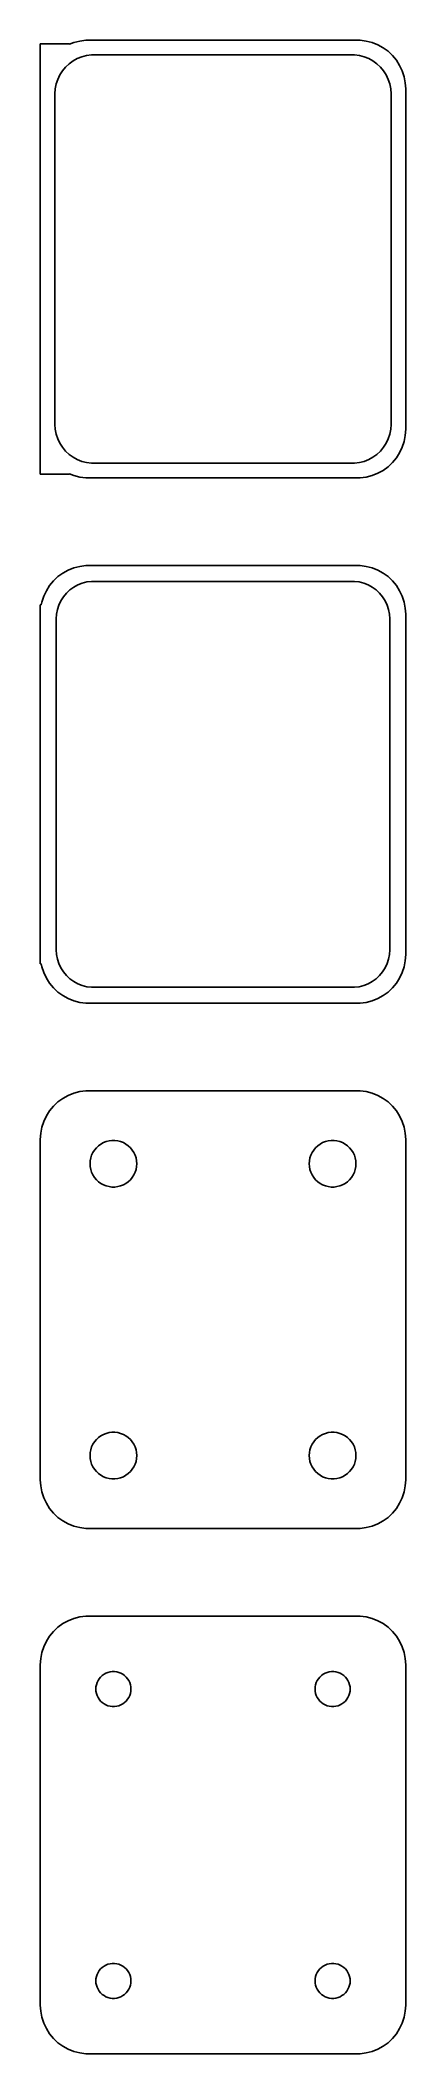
# Model space of a CAD drawing. Header units: metres. Extents: x -19 to 19, y 140 to 346.
import ezdxf

# ---------------------------------------------------------------- set-up
doc = ezdxf.new("R2010")
doc.units = ezdxf.units.M

msp = doc.modelspace()

# ---------------------------------------------------------------- linework, layer by layer
for p, q in [((-15.75, 346.115), (-18.75, 346.115)), ((-18.75, 346.115), (-18.75, 301.885)), ((-15.2951, 346.255), (-15.75, 346.075)), ((-15.75, 346.075), (-15.75, 346.115)), ((-14.6869, 346.411), (-15.2951, 346.255)), ((-14.0639, 346.49), (-14.6869, 346.411)), ((14.0639, 346.49), (-14.0639, 346.49)), ((14.6869, 346.411), (14.0639, 346.49)), ((15.2951, 346.255), (14.6869, 346.411)), ((15.8789, 346.024), (15.2951, 346.255)), ((16.4291, 345.722), (15.8789, 346.024)), ((16.9371, 345.353), (16.4291, 345.722)), ((-16.4861, 343.351), (-16.1659, 343.738)), ((-16.1659, 343.738), (-15.7997, 344.082)), ((-15.7997, 344.082), (-15.3933, 344.377)), ((-15.3933, 344.377), (-14.9531, 344.619)), ((-14.9531, 344.619), (-14.4861, 344.804)), ((-14.4861, 344.804), (-13.9995, 344.929)), ((-13.9995, 344.929), (-13.5012, 344.992)), ((-13.5012, 344.992), (13.5012, 344.992)), ((13.5012, 344.992), (13.9995, 344.929)), ((13.9995, 344.929), (14.4861, 344.804)), ((14.4861, 344.804), (14.9531, 344.619)), ((14.9531, 344.619), (15.3933, 344.377)), ((15.3933, 344.377), (15.7997, 344.082)), ((15.7997, 344.082), (16.1659, 343.738)), ((16.1659, 343.738), (16.4861, 343.351)), ((17.3948, 344.923), (16.9371, 345.353)), ((17.7951, 344.439), (17.3948, 344.923)), ((18.1315, 343.909), (17.7951, 344.439)), ((18.3989, 343.341), (18.1315, 343.909)), ((-17.2184, 341.501), (-17.1243, 341.995)), ((-17.1243, 341.995), (-16.9691, 342.472)), ((-16.9691, 342.472), (-16.7552, 342.927)), ((-16.7552, 342.927), (-16.4861, 343.351)), ((16.4861, 343.351), (16.7552, 342.927)), ((16.7552, 342.927), (16.9691, 342.472)), ((16.9691, 342.472), (17.1243, 341.995)), ((17.1243, 341.995), (17.2184, 341.501)), ((18.5929, 342.743), (18.3989, 343.341)), ((18.7106, 342.127), (18.5929, 342.743)), ((18.75, 341.5), (18.7106, 342.127)), ((-17.25, 341), (-17.2184, 341.501)), ((-17.25, 307), (-17.25, 341)), ((17.2184, 341.501), (17.25, 341)), ((17.25, 341), (17.25, 307)), ((18.75, 306.5), (18.75, 341.5)), ((-17.2184, 306.499), (-17.25, 307)), ((-17.1243, 306.005), (-17.2184, 306.499)), ((17.2184, 306.499), (17.1243, 306.005)), ((17.25, 307), (17.2184, 306.499)), ((18.7106, 305.873), (18.75, 306.5)), ((-16.9691, 305.528), (-17.1243, 306.005)), ((-16.7552, 305.073), (-16.9691, 305.528)), ((-16.4861, 304.649), (-16.7552, 305.073)), ((-16.1659, 304.262), (-16.4861, 304.649)), ((-15.7997, 303.918), (-16.1659, 304.262)), ((16.1659, 304.262), (15.7997, 303.918)), ((16.4861, 304.649), (16.1659, 304.262)), ((16.7552, 305.073), (16.4861, 304.649)), ((16.9691, 305.528), (16.7552, 305.073)), ((17.1243, 306.005), (16.9691, 305.528)), ((18.1315, 304.091), (18.3989, 304.659)), ((18.3989, 304.659), (18.5929, 305.257)), ((18.5929, 305.257), (18.7106, 305.873)), ((-15.3933, 303.623), (-15.7997, 303.918)), ((-14.9531, 303.381), (-15.3933, 303.623)), ((-14.4861, 303.196), (-14.9531, 303.381)), ((-13.9995, 303.071), (-14.4861, 303.196)), ((-13.5012, 303.008), (-13.9995, 303.071)), ((13.5012, 303.008), (-13.5012, 303.008)), ((13.9995, 303.071), (13.5012, 303.008)), ((14.4861, 303.196), (13.9995, 303.071)), ((14.9531, 303.381), (14.4861, 303.196)), ((15.3933, 303.623), (14.9531, 303.381)), ((15.7997, 303.918), (15.3933, 303.623)), ((15.8789, 301.976), (16.4291, 302.278)), ((16.4291, 302.278), (16.9371, 302.647)), ((16.9371, 302.647), (17.3948, 303.077)), ((17.3948, 303.077), (17.7951, 303.561)), ((17.7951, 303.561), (18.1315, 304.091)), ((-18.75, 301.885), (-15.75, 301.885)), ((-15.75, 301.885), (-15.75, 301.925)), ((-15.75, 301.925), (-15.2951, 301.745)), ((-15.2951, 301.745), (-14.6869, 301.589)), ((-14.6869, 301.589), (-14.0639, 301.51)), ((-14.0639, 301.51), (14.0639, 301.51)), ((14.0639, 301.51), (14.6869, 301.589)), ((14.6869, 301.589), (15.2951, 301.745)), ((15.2951, 301.745), (15.8789, 301.976)), ((-15.8789, 292.024), (-16.4291, 291.722)), ((-15.2951, 292.255), (-15.8789, 292.024)), ((-14.6869, 292.411), (-15.2951, 292.255)), ((-14.0639, 292.49), (-14.6869, 292.411)), ((14.0639, 292.49), (-14.0639, 292.49)), ((14.6869, 292.411), (14.0639, 292.49)), ((15.2951, 292.255), (14.6869, 292.411)), ((15.8789, 292.024), (15.2951, 292.255)), ((16.4291, 291.722), (15.8789, 292.024)), ((-18.1315, 289.909), (-18.3989, 289.341)), ((-17.7951, 290.439), (-18.1315, 289.909)), ((-17.3948, 290.923), (-17.7951, 290.439)), ((-16.9371, 291.353), (-17.3948, 290.923)), ((-16.4291, 291.722), (-16.9371, 291.353)), ((-16.073, 289.651), (-15.7185, 289.984)), ((-15.7185, 289.984), (-15.3251, 290.27)), ((-15.3251, 290.27), (-14.8989, 290.504)), ((-14.8989, 290.504), (-14.4467, 290.683)), ((-14.4467, 290.683), (-13.9756, 290.804)), ((-13.9756, 290.804), (-13.4932, 290.865)), ((-13.4932, 290.865), (13.4932, 290.865)), ((13.4932, 290.865), (13.9756, 290.804)), ((13.9756, 290.804), (14.4467, 290.683)), ((14.4467, 290.683), (14.8989, 290.504)), ((14.8989, 290.504), (15.3251, 290.27)), ((15.3251, 290.27), (15.7185, 289.984)), ((15.7185, 289.984), (16.073, 289.651)), ((16.9371, 291.353), (16.4291, 291.722)), ((17.3948, 290.923), (16.9371, 291.353)), ((17.7951, 290.439), (17.3948, 290.923)), ((18.1315, 289.909), (17.7951, 290.439)), ((18.3989, 289.341), (18.1315, 289.909)), ((-18.65, 288.444), (-18.75, 288.444)), ((-18.75, 288.444), (-18.75, 251.556)), ((-18.5929, 288.743), (-18.65, 288.444)), ((-18.3989, 289.341), (-18.5929, 288.743)), ((-17.0921, 287.485), (-17.001, 287.963)), ((-17.001, 287.963), (-16.8507, 288.426)), ((-16.8507, 288.426), (-16.6436, 288.866)), ((-16.6436, 288.866), (-16.383, 289.276)), ((-16.383, 289.276), (-16.073, 289.651)), ((16.073, 289.651), (16.383, 289.276)), ((16.383, 289.276), (16.6436, 288.866)), ((16.6436, 288.866), (16.8507, 288.426)), ((16.8507, 288.426), (17.001, 287.963)), ((17.001, 287.963), (17.0921, 287.485)), ((18.5929, 288.743), (18.3989, 289.341)), ((18.7106, 288.127), (18.5929, 288.743)), ((18.75, 287.5), (18.7106, 288.127)), ((-17.1226, 287), (-17.0921, 287.485)), ((-17.1226, 253), (-17.1226, 287)), ((17.0921, 287.485), (17.1226, 287)), ((17.1226, 287), (17.1226, 253)), ((18.75, 252.5), (18.75, 287.5)), ((-17.0921, 252.515), (-17.1226, 253)), ((17.1226, 253), (17.0921, 252.515)), ((-18.75, 251.556), (-18.65, 251.556)), ((-18.65, 251.556), (-18.5929, 251.257)), ((-18.5929, 251.257), (-18.3989, 250.659)), ((-18.3989, 250.659), (-18.1315, 250.091)), ((-17.001, 252.037), (-17.0921, 252.515)), ((-16.8507, 251.574), (-17.001, 252.037)), ((-16.6436, 251.134), (-16.8507, 251.574)), ((-16.383, 250.724), (-16.6436, 251.134)), ((-16.073, 250.349), (-16.383, 250.724)), ((16.383, 250.724), (16.073, 250.349)), ((16.6436, 251.134), (16.383, 250.724)), ((16.8507, 251.574), (16.6436, 251.134)), ((17.001, 252.037), (16.8507, 251.574)), ((17.0921, 252.515), (17.001, 252.037)), ((18.1315, 250.091), (18.3989, 250.659)), ((18.3989, 250.659), (18.5929, 251.257)), ((18.5929, 251.257), (18.7106, 251.873)), ((18.7106, 251.873), (18.75, 252.5)), ((-18.1315, 250.091), (-17.7951, 249.561)), ((-17.7951, 249.561), (-17.3948, 249.077)), ((-17.3948, 249.077), (-16.9371, 248.647)), ((-16.9371, 248.647), (-16.4291, 248.278)), ((-15.7185, 250.016), (-16.073, 250.349)), ((-15.3251, 249.73), (-15.7185, 250.016)), ((-14.8989, 249.496), (-15.3251, 249.73)), ((-14.4467, 249.317), (-14.8989, 249.496)), ((-13.9756, 249.196), (-14.4467, 249.317)), ((-13.4932, 249.135), (-13.9756, 249.196)), ((13.4932, 249.135), (-13.4932, 249.135)), ((13.9756, 249.196), (13.4932, 249.135)), ((14.4467, 249.317), (13.9756, 249.196)), ((14.8989, 249.496), (14.4467, 249.317)), ((15.3251, 249.73), (14.8989, 249.496)), ((15.7185, 250.016), (15.3251, 249.73)), ((16.073, 250.349), (15.7185, 250.016)), ((16.4291, 248.278), (16.9371, 248.647)), ((16.9371, 248.647), (17.3948, 249.077)), ((17.3948, 249.077), (17.7951, 249.561)), ((17.7951, 249.561), (18.1315, 250.091)), ((-16.4291, 248.278), (-15.8789, 247.976)), ((-15.8789, 247.976), (-15.2951, 247.745)), ((-15.2951, 247.745), (-14.6869, 247.589)), ((-14.6869, 247.589), (-14.0639, 247.51)), ((-14.0639, 247.51), (14.0639, 247.51)), ((14.0639, 247.51), (14.6869, 247.589)), ((14.6869, 247.589), (15.2951, 247.745)), ((15.2951, 247.745), (15.8789, 247.976)), ((15.8789, 247.976), (16.4291, 248.278)), ((-15.2951, 238.255), (-15.8789, 238.024)), ((-14.6869, 238.411), (-15.2951, 238.255)), ((-14.0639, 238.49), (-14.6869, 238.411)), ((14.0639, 238.49), (-14.0639, 238.49)), ((14.6869, 238.411), (14.0639, 238.49)), ((15.2951, 238.255), (14.6869, 238.411)), ((15.8789, 238.024), (15.2951, 238.255)), ((-17.7951, 236.439), (-18.1315, 235.909)), ((-17.3948, 236.923), (-17.7951, 236.439)), ((-16.9371, 237.353), (-17.3948, 236.923)), ((-16.4291, 237.722), (-16.9371, 237.353)), ((-15.8789, 238.024), (-16.4291, 237.722)), ((16.4291, 237.722), (15.8789, 238.024)), ((16.9371, 237.353), (16.4291, 237.722)), ((17.3948, 236.923), (16.9371, 237.353)), ((17.7951, 236.439), (17.3948, 236.923)), ((18.1315, 235.909), (17.7951, 236.439)), ((-18.7106, 234.127), (-18.75, 233.5)), ((-18.5929, 234.743), (-18.7106, 234.127)), ((-18.3989, 235.341), (-18.5929, 234.743)), ((-18.1315, 235.909), (-18.3989, 235.341)), ((18.3989, 235.341), (18.1315, 235.909)), ((18.5929, 234.743), (18.3989, 235.341)), ((18.7106, 234.127), (18.5929, 234.743)), ((18.75, 233.5), (18.7106, 234.127)), ((-18.75, 233.5), (-18.75, 198.5)), ((-13.5746, 231.597), (-13.4815, 231.883)), ((-13.4815, 231.883), (-13.3531, 232.156)), ((-13.3531, 232.156), (-13.1916, 232.411)), ((-13.1916, 232.411), (-12.9995, 232.643)), ((-12.9995, 232.643), (-12.7798, 232.849)), ((-12.7798, 232.849), (-12.536, 233.026)), ((-12.536, 233.026), (-12.2719, 233.172)), ((-12.2719, 233.172), (-11.9916, 233.283)), ((-11.9916, 233.283), (-11.6997, 233.357)), ((-11.6997, 233.357), (-11.4007, 233.395)), ((-11.4007, 233.395), (-11.0993, 233.395)), ((-11.0993, 233.395), (-10.8003, 233.357)), ((-10.8003, 233.357), (-10.5083, 233.283)), ((-10.5083, 233.283), (-10.2281, 233.172)), ((-10.2281, 233.172), (-9.964, 233.026)), ((-9.964, 233.026), (-9.72017, 232.849)), ((-9.72017, 232.849), (-9.50047, 232.643)), ((-9.50047, 232.643), (-9.30835, 232.411)), ((-9.30835, 232.411), (-9.14685, 232.156)), ((-9.14685, 232.156), (-9.01852, 231.883)), ((-9.01852, 231.883), (-8.9254, 231.597)), ((8.9254, 231.597), (9.01852, 231.883)), ((9.01852, 231.883), (9.14685, 232.156)), ((9.14685, 232.156), (9.30835, 232.411)), ((9.30835, 232.411), (9.50047, 232.643)), ((9.50047, 232.643), (9.72017, 232.849)), ((9.72017, 232.849), (9.964, 233.026)), ((9.964, 233.026), (10.2281, 233.172)), ((10.2281, 233.172), (10.5083, 233.283)), ((10.5083, 233.283), (10.8003, 233.357)), ((10.8003, 233.357), (11.0993, 233.395)), ((11.0993, 233.395), (11.4007, 233.395)), ((11.4007, 233.395), (11.6997, 233.357)), ((11.6997, 233.357), (11.9916, 233.283)), ((11.9916, 233.283), (12.2719, 233.172)), ((12.2719, 233.172), (12.536, 233.026)), ((12.536, 233.026), (12.7798, 232.849)), ((12.7798, 232.849), (12.9995, 232.643)), ((12.9995, 232.643), (13.1916, 232.411)), ((13.1916, 232.411), (13.3531, 232.156)), ((13.3531, 232.156), (13.4815, 231.883)), ((13.4815, 231.883), (13.5746, 231.597)), ((18.75, 198.5), (18.75, 233.5)), ((-13.65, 231), (-13.6311, 231.301)), ((-13.6311, 230.699), (-13.65, 231)), ((-13.6311, 231.301), (-13.5746, 231.597)), ((-13.5746, 230.403), (-13.6311, 230.699)), ((-13.4815, 230.117), (-13.5746, 230.403)), ((-13.3531, 229.844), (-13.4815, 230.117)), ((-13.1916, 229.589), (-13.3531, 229.844)), ((-9.14685, 229.844), (-9.30835, 229.589)), ((-9.01852, 230.117), (-9.14685, 229.844)), ((-8.9254, 230.403), (-9.01852, 230.117)), ((-8.9254, 231.597), (-8.86891, 231.301)), ((-8.86891, 230.699), (-8.9254, 230.403)), ((-8.86891, 231.301), (-8.84999, 231)), ((-8.84999, 231), (-8.86891, 230.699)), ((8.84999, 231), (8.86891, 231.301)), ((8.86891, 230.699), (8.84999, 231)), ((8.86891, 231.301), (8.9254, 231.597)), ((8.9254, 230.403), (8.86891, 230.699)), ((9.01852, 230.117), (8.9254, 230.403)), ((9.14685, 229.844), (9.01852, 230.117)), ((9.30835, 229.589), (9.14685, 229.844)), ((13.3531, 229.844), (13.1916, 229.589)), ((13.4815, 230.117), (13.3531, 229.844)), ((13.5746, 230.403), (13.4815, 230.117)), ((13.5746, 231.597), (13.6311, 231.301)), ((13.6311, 230.699), (13.5746, 230.403)), ((13.6311, 231.301), (13.65, 231)), ((13.65, 231), (13.6311, 230.699)), ((-12.9995, 229.357), (-13.1916, 229.589)), ((-12.7798, 229.151), (-12.9995, 229.357)), ((-12.536, 228.974), (-12.7798, 229.151)), ((-12.2719, 228.828), (-12.536, 228.974)), ((-11.9916, 228.717), (-12.2719, 228.828)), ((-11.6997, 228.643), (-11.9916, 228.717)), ((-11.4007, 228.605), (-11.6997, 228.643)), ((-11.0993, 228.605), (-11.4007, 228.605)), ((-10.8003, 228.643), (-11.0993, 228.605)), ((-10.5083, 228.717), (-10.8003, 228.643)), ((-10.2281, 228.828), (-10.5083, 228.717)), ((-9.964, 228.974), (-10.2281, 228.828)), ((-9.72017, 229.151), (-9.964, 228.974)), ((-9.50047, 229.357), (-9.72017, 229.151)), ((-9.30835, 229.589), (-9.50047, 229.357)), ((9.50047, 229.357), (9.30835, 229.589)), ((9.72017, 229.151), (9.50047, 229.357)), ((9.964, 228.974), (9.72017, 229.151)), ((10.2281, 228.828), (9.964, 228.974)), ((10.5083, 228.717), (10.2281, 228.828)), ((10.8003, 228.643), (10.5083, 228.717)), ((11.0993, 228.605), (10.8003, 228.643)), ((11.4007, 228.605), (11.0993, 228.605)), ((11.6997, 228.643), (11.4007, 228.605)), ((11.9916, 228.717), (11.6997, 228.643)), ((12.2719, 228.828), (11.9916, 228.717)), ((12.536, 228.974), (12.2719, 228.828)), ((12.7798, 229.151), (12.536, 228.974)), ((12.9995, 229.357), (12.7798, 229.151)), ((13.1916, 229.589), (12.9995, 229.357)), ((-12.9995, 202.643), (-12.7798, 202.849)), ((-12.7798, 202.849), (-12.536, 203.026)), ((-12.536, 203.026), (-12.2719, 203.172)), ((-12.2719, 203.172), (-11.9916, 203.283)), ((-11.9916, 203.283), (-11.6997, 203.357)), ((-11.6997, 203.357), (-11.4007, 203.395)), ((-11.4007, 203.395), (-11.0993, 203.395)), ((-11.0993, 203.395), (-10.8003, 203.357)), ((-10.8003, 203.357), (-10.5083, 203.283)), ((-10.5083, 203.283), (-10.2281, 203.172)), ((-10.2281, 203.172), (-9.964, 203.026)), ((-9.964, 203.026), (-9.72017, 202.849)), ((-9.72017, 202.849), (-9.50047, 202.643)), ((9.50047, 202.643), (9.72017, 202.849)), ((9.72017, 202.849), (9.964, 203.026)), ((9.964, 203.026), (10.2281, 203.172)), ((10.2281, 203.172), (10.5083, 203.283)), ((10.5083, 203.283), (10.8003, 203.357)), ((10.8003, 203.357), (11.0993, 203.395)), ((11.0993, 203.395), (11.4007, 203.395)), ((11.4007, 203.395), (11.6997, 203.357)), ((11.6997, 203.357), (11.9916, 203.283)), ((11.9916, 203.283), (12.2719, 203.172)), ((12.2719, 203.172), (12.536, 203.026)), ((12.536, 203.026), (12.7798, 202.849)), ((12.7798, 202.849), (12.9995, 202.643)), ((-13.65, 201), (-13.6311, 201.301)), ((-13.6311, 200.699), (-13.65, 201)), ((-13.6311, 201.301), (-13.5746, 201.597)), ((-13.5746, 201.597), (-13.4815, 201.883)), ((-13.4815, 201.883), (-13.3531, 202.156)), ((-13.3531, 202.156), (-13.1916, 202.411)), ((-13.1916, 202.411), (-12.9995, 202.643)), ((-9.50047, 202.643), (-9.30835, 202.411)), ((-9.30835, 202.411), (-9.14685, 202.156)), ((-9.14685, 202.156), (-9.01852, 201.883)), ((-9.01852, 201.883), (-8.9254, 201.597)), ((-8.9254, 201.597), (-8.86891, 201.301)), ((-8.86891, 201.301), (-8.84999, 201)), ((-8.84999, 201), (-8.86891, 200.699)), ((8.84999, 201), (8.86891, 201.301)), ((8.86891, 200.699), (8.84999, 201)), ((8.86891, 201.301), (8.9254, 201.597)), ((8.9254, 201.597), (9.01852, 201.883)), ((9.01852, 201.883), (9.14685, 202.156)), ((9.14685, 202.156), (9.30835, 202.411)), ((9.30835, 202.411), (9.50047, 202.643)), ((12.9995, 202.643), (13.1916, 202.411)), ((13.1916, 202.411), (13.3531, 202.156)), ((13.3531, 202.156), (13.4815, 201.883)), ((13.4815, 201.883), (13.5746, 201.597)), ((13.5746, 201.597), (13.6311, 201.301)), ((13.6311, 201.301), (13.65, 201)), ((13.65, 201), (13.6311, 200.699)), ((-13.5746, 200.403), (-13.6311, 200.699)), ((-13.4815, 200.117), (-13.5746, 200.403)), ((-13.3531, 199.844), (-13.4815, 200.117)), ((-13.1916, 199.589), (-13.3531, 199.844)), ((-12.9995, 199.357), (-13.1916, 199.589)), ((-12.7798, 199.151), (-12.9995, 199.357)), ((-12.536, 198.974), (-12.7798, 199.151)), ((-12.2719, 198.828), (-12.536, 198.974)), ((-11.9916, 198.717), (-12.2719, 198.828)), ((-11.6997, 198.643), (-11.9916, 198.717)), ((-10.5083, 198.717), (-10.8003, 198.643)), ((-10.2281, 198.828), (-10.5083, 198.717)), ((-9.964, 198.974), (-10.2281, 198.828)), ((-9.72017, 199.151), (-9.964, 198.974)), ((-9.50047, 199.357), (-9.72017, 199.151)), ((-9.30835, 199.589), (-9.50047, 199.357)), ((-9.14685, 199.844), (-9.30835, 199.589)), ((-9.01852, 200.117), (-9.14685, 199.844)), ((-8.9254, 200.403), (-9.01852, 200.117)), ((-8.86891, 200.699), (-8.9254, 200.403)), ((8.9254, 200.403), (8.86891, 200.699)), ((9.01852, 200.117), (8.9254, 200.403)), ((9.14685, 199.844), (9.01852, 200.117)), ((9.30835, 199.589), (9.14685, 199.844)), ((9.50047, 199.357), (9.30835, 199.589)), ((9.72017, 199.151), (9.50047, 199.357)), ((9.964, 198.974), (9.72017, 199.151)), ((10.2281, 198.828), (9.964, 198.974)), ((10.5083, 198.717), (10.2281, 198.828)), ((10.8003, 198.643), (10.5083, 198.717)), ((11.9916, 198.717), (11.6997, 198.643)), ((12.2719, 198.828), (11.9916, 198.717)), ((12.536, 198.974), (12.2719, 198.828)), ((12.7798, 199.151), (12.536, 198.974)), ((12.9995, 199.357), (12.7798, 199.151)), ((13.1916, 199.589), (12.9995, 199.357)), ((13.3531, 199.844), (13.1916, 199.589)), ((13.4815, 200.117), (13.3531, 199.844)), ((13.5746, 200.403), (13.4815, 200.117)), ((13.6311, 200.699), (13.5746, 200.403)), ((-18.75, 198.5), (-18.7106, 197.873)), ((-18.7106, 197.873), (-18.5929, 197.257)), ((-18.5929, 197.257), (-18.3989, 196.659)), ((-18.3989, 196.659), (-18.1315, 196.091)), ((-11.4007, 198.605), (-11.6997, 198.643)), ((-11.0993, 198.605), (-11.4007, 198.605)), ((-10.8003, 198.643), (-11.0993, 198.605)), ((11.0993, 198.605), (10.8003, 198.643)), ((11.4007, 198.605), (11.0993, 198.605)), ((11.6997, 198.643), (11.4007, 198.605)), ((18.1315, 196.091), (18.3989, 196.659)), ((18.3989, 196.659), (18.5929, 197.257)), ((18.5929, 197.257), (18.7106, 197.873)), ((18.7106, 197.873), (18.75, 198.5)), ((-18.1315, 196.091), (-17.7951, 195.561)), ((-17.7951, 195.561), (-17.3948, 195.077)), ((-17.3948, 195.077), (-16.9371, 194.647)), ((-16.9371, 194.647), (-16.4291, 194.278)), ((16.4291, 194.278), (16.9371, 194.647)), ((16.9371, 194.647), (17.3948, 195.077)), ((17.3948, 195.077), (17.7951, 195.561)), ((17.7951, 195.561), (18.1315, 196.091)), ((-16.4291, 194.278), (-15.8789, 193.976)), ((-15.8789, 193.976), (-15.2951, 193.745)), ((-15.2951, 193.745), (-14.6869, 193.589)), ((-14.6869, 193.589), (-14.0639, 193.51)), ((-14.0639, 193.51), (14.0639, 193.51)), ((14.0639, 193.51), (14.6869, 193.589)), ((14.6869, 193.589), (15.2951, 193.745)), ((15.2951, 193.745), (15.8789, 193.976)), ((15.8789, 193.976), (16.4291, 194.278)), ((-15.2951, 184.255), (-15.8789, 184.024)), ((-14.6869, 184.411), (-15.2951, 184.255)), ((-14.0639, 184.49), (-14.6869, 184.411)), ((14.0639, 184.49), (-14.0639, 184.49)), ((14.6869, 184.411), (14.0639, 184.49)), ((15.2951, 184.255), (14.6869, 184.411)), ((15.8789, 184.024), (15.2951, 184.255)), ((-17.7951, 182.439), (-18.1315, 181.909)), ((-17.3948, 182.923), (-17.7951, 182.439)), ((-16.9371, 183.353), (-17.3948, 182.923)), ((-16.4291, 183.722), (-16.9371, 183.353)), ((-15.8789, 184.024), (-16.4291, 183.722)), ((16.4291, 183.722), (15.8789, 184.024)), ((16.9371, 183.353), (16.4291, 183.722)), ((17.3948, 182.923), (16.9371, 183.353)), ((17.7951, 182.439), (17.3948, 182.923)), ((18.1315, 181.909), (17.7951, 182.439)), ((-18.7106, 180.127), (-18.75, 179.5)), ((-18.5929, 180.743), (-18.7106, 180.127)), ((-18.3989, 181.341), (-18.5929, 180.743)), ((-18.1315, 181.909), (-18.3989, 181.341)), ((18.3989, 181.341), (18.1315, 181.909)), ((18.5929, 180.743), (18.3989, 181.341)), ((18.7106, 180.127), (18.5929, 180.743)), ((18.75, 179.5), (18.7106, 180.127)), ((-18.75, 179.5), (-18.75, 144.5)), ((-12.8273, 177.867), (-12.7062, 178.058)), ((-12.7062, 178.058), (-12.5621, 178.232)), ((-12.5621, 178.232), (-12.3974, 178.387)), ((-12.3974, 178.387), (-12.2145, 178.52)), ((-12.2145, 178.52), (-12.0164, 178.629)), ((-12.0164, 178.629), (-11.8062, 178.712)), ((-11.8062, 178.712), (-11.5873, 178.768)), ((-11.5873, 178.768), (-11.363, 178.796)), ((-11.363, 178.796), (-11.137, 178.796)), ((-11.137, 178.796), (-10.9127, 178.768)), ((-10.9127, 178.768), (-10.6938, 178.712)), ((-10.6938, 178.712), (-10.4836, 178.629)), ((-10.4836, 178.629), (-10.2855, 178.52)), ((-10.2855, 178.52), (-10.1026, 178.387)), ((-10.1026, 178.387), (-9.93785, 178.232)), ((-9.93785, 178.232), (-9.79376, 178.058)), ((-9.79376, 178.058), (-9.67264, 177.867)), ((9.67264, 177.867), (9.79376, 178.058)), ((9.79376, 178.058), (9.93785, 178.232)), ((9.93785, 178.232), (10.1026, 178.387)), ((10.1026, 178.387), (10.2855, 178.52)), ((10.2855, 178.52), (10.4836, 178.629)), ((10.4836, 178.629), (10.6938, 178.712)), ((10.6938, 178.712), (10.9127, 178.768)), ((10.9127, 178.768), (11.137, 178.796)), ((11.137, 178.796), (11.363, 178.796)), ((11.363, 178.796), (11.5873, 178.768)), ((11.5873, 178.768), (11.8062, 178.712)), ((11.8062, 178.712), (12.0164, 178.629)), ((12.0164, 178.629), (12.2145, 178.52)), ((12.2145, 178.52), (12.3974, 178.387)), ((12.3974, 178.387), (12.5621, 178.232)), ((12.5621, 178.232), (12.7062, 178.058)), ((12.7062, 178.058), (12.8273, 177.867)), ((18.75, 144.5), (18.75, 179.5)), ((-13.05, 177), (-13.0358, 177.226)), ((-13.0358, 176.774), (-13.05, 177)), ((-13.0358, 177.226), (-12.9934, 177.448)), ((-12.9934, 176.552), (-13.0358, 176.774)), ((-12.9934, 177.448), (-12.9236, 177.663)), ((-12.9236, 176.337), (-12.9934, 176.552)), ((-12.9236, 177.663), (-12.8273, 177.867)), ((-12.8273, 176.133), (-12.9236, 176.337)), ((-12.7062, 175.942), (-12.8273, 176.133)), ((-12.5621, 175.768), (-12.7062, 175.942)), ((-9.79376, 175.942), (-9.93785, 175.768)), ((-9.67264, 176.133), (-9.79376, 175.942)), ((-9.67264, 177.867), (-9.5764, 177.663)), ((-9.5764, 176.337), (-9.67264, 176.133)), ((-9.5764, 177.663), (-9.50655, 177.448)), ((-9.50655, 176.552), (-9.5764, 176.337)), ((-9.50655, 177.448), (-9.46419, 177.226)), ((-9.46419, 176.774), (-9.50655, 176.552)), ((-9.46419, 177.226), (-9.45, 177)), ((-9.45, 177), (-9.46419, 176.774)), ((9.45, 177), (9.46419, 177.226)), ((9.46419, 176.774), (9.45, 177)), ((9.46419, 177.226), (9.50655, 177.448)), ((9.50655, 176.552), (9.46419, 176.774)), ((9.50655, 177.448), (9.5764, 177.663)), ((9.5764, 176.337), (9.50655, 176.552)), ((9.5764, 177.663), (9.67264, 177.867)), ((9.67264, 176.133), (9.5764, 176.337)), ((9.79376, 175.942), (9.67264, 176.133)), ((9.93785, 175.768), (9.79376, 175.942)), ((12.7062, 175.942), (12.5621, 175.768)), ((12.8273, 176.133), (12.7062, 175.942)), ((12.8273, 177.867), (12.9236, 177.663)), ((12.9236, 176.337), (12.8273, 176.133)), ((12.9236, 177.663), (12.9934, 177.448)), ((12.9934, 176.552), (12.9236, 176.337)), ((12.9934, 177.448), (13.0358, 177.226)), ((13.0358, 176.774), (12.9934, 176.552)), ((13.0358, 177.226), (13.05, 177)), ((13.05, 177), (13.0358, 176.774)), ((-12.3974, 175.613), (-12.5621, 175.768)), ((-12.2145, 175.48), (-12.3974, 175.613)), ((-12.0164, 175.371), (-12.2145, 175.48)), ((-11.8062, 175.288), (-12.0164, 175.371)), ((-11.5873, 175.232), (-11.8062, 175.288)), ((-11.363, 175.204), (-11.5873, 175.232)), ((-11.137, 175.204), (-11.363, 175.204)), ((-10.9127, 175.232), (-11.137, 175.204)), ((-10.6938, 175.288), (-10.9127, 175.232)), ((-10.4836, 175.371), (-10.6938, 175.288)), ((-10.2855, 175.48), (-10.4836, 175.371)), ((-10.1026, 175.613), (-10.2855, 175.48)), ((-9.93785, 175.768), (-10.1026, 175.613)), ((10.1026, 175.613), (9.93785, 175.768)), ((10.2855, 175.48), (10.1026, 175.613)), ((10.4836, 175.371), (10.2855, 175.48)), ((10.6938, 175.288), (10.4836, 175.371)), ((10.9127, 175.232), (10.6938, 175.288)), ((11.137, 175.204), (10.9127, 175.232)), ((11.363, 175.204), (11.137, 175.204)), ((11.5873, 175.232), (11.363, 175.204)), ((11.8062, 175.288), (11.5873, 175.232)), ((12.0164, 175.371), (11.8062, 175.288)), ((12.2145, 175.48), (12.0164, 175.371)), ((12.3974, 175.613), (12.2145, 175.48)), ((12.5621, 175.768), (12.3974, 175.613)), ((-13.05, 147), (-13.0358, 147.226)), ((-13.0358, 146.774), (-13.05, 147)), ((-13.0358, 147.226), (-12.9934, 147.448)), ((-12.9934, 147.448), (-12.9236, 147.663)), ((-12.9236, 147.663), (-12.8273, 147.867)), ((-12.8273, 147.867), (-12.7062, 148.058)), ((-12.7062, 148.058), (-12.5621, 148.232)), ((-12.5621, 148.232), (-12.3974, 148.387)), ((-12.3974, 148.387), (-12.2145, 148.52)), ((-12.2145, 148.52), (-12.0164, 148.629)), ((-12.0164, 148.629), (-11.8062, 148.712)), ((-11.8062, 148.712), (-11.5873, 148.768)), ((-11.5873, 148.768), (-11.363, 148.796)), ((-11.363, 148.796), (-11.137, 148.796)), ((-11.137, 148.796), (-10.9127, 148.768)), ((-10.9127, 148.768), (-10.6938, 148.712)), ((-10.6938, 148.712), (-10.4836, 148.629)), ((-10.4836, 148.629), (-10.2855, 148.52)), ((-10.2855, 148.52), (-10.1026, 148.387)), ((-10.1026, 148.387), (-9.93785, 148.232)), ((-9.93785, 148.232), (-9.79376, 148.058)), ((-9.79376, 148.058), (-9.67264, 147.867)), ((-9.67264, 147.867), (-9.5764, 147.663)), ((-9.5764, 147.663), (-9.50655, 147.448)), ((-9.50655, 147.448), (-9.46419, 147.226)), ((-9.46419, 147.226), (-9.45, 147)), ((-9.45, 147), (-9.46419, 146.774)), ((9.45, 147), (9.46419, 147.226)), ((9.46419, 146.774), (9.45, 147)), ((9.46419, 147.226), (9.50655, 147.448)), ((9.50655, 147.448), (9.5764, 147.663)), ((9.5764, 147.663), (9.67264, 147.867)), ((9.67264, 147.867), (9.79376, 148.058)), ((9.79376, 148.058), (9.93785, 148.232)), ((9.93785, 148.232), (10.1026, 148.387)), ((10.1026, 148.387), (10.2855, 148.52)), ((10.2855, 148.52), (10.4836, 148.629)), ((10.4836, 148.629), (10.6938, 148.712)), ((10.6938, 148.712), (10.9127, 148.768)), ((10.9127, 148.768), (11.137, 148.796)), ((11.137, 148.796), (11.363, 148.796)), ((11.363, 148.796), (11.5873, 148.768)), ((11.5873, 148.768), (11.8062, 148.712)), ((11.8062, 148.712), (12.0164, 148.629)), ((12.0164, 148.629), (12.2145, 148.52)), ((12.2145, 148.52), (12.3974, 148.387)), ((12.3974, 148.387), (12.5621, 148.232)), ((12.5621, 148.232), (12.7062, 148.058)), ((12.7062, 148.058), (12.8273, 147.867)), ((12.8273, 147.867), (12.9236, 147.663)), ((12.9236, 147.663), (12.9934, 147.448)), ((12.9934, 147.448), (13.0358, 147.226)), ((13.0358, 147.226), (13.05, 147)), ((13.05, 147), (13.0358, 146.774)), ((-12.9934, 146.552), (-13.0358, 146.774)), ((-12.9236, 146.337), (-12.9934, 146.552)), ((-12.8273, 146.133), (-12.9236, 146.337)), ((-12.7062, 145.942), (-12.8273, 146.133)), ((-12.5621, 145.768), (-12.7062, 145.942)), ((-12.3974, 145.613), (-12.5621, 145.768)), ((-12.2145, 145.48), (-12.3974, 145.613)), ((-12.0164, 145.371), (-12.2145, 145.48)), ((-11.8062, 145.288), (-12.0164, 145.371)), ((-11.5873, 145.232), (-11.8062, 145.288)), ((-11.363, 145.204), (-11.5873, 145.232)), ((-11.137, 145.204), (-11.363, 145.204)), ((-10.9127, 145.232), (-11.137, 145.204)), ((-10.6938, 145.288), (-10.9127, 145.232)), ((-10.4836, 145.371), (-10.6938, 145.288)), ((-10.2855, 145.48), (-10.4836, 145.371)), ((-10.1026, 145.613), (-10.2855, 145.48)), ((-9.93785, 145.768), (-10.1026, 145.613)), ((-9.79376, 145.942), (-9.93785, 145.768)), ((-9.67264, 146.133), (-9.79376, 145.942)), ((-9.5764, 146.337), (-9.67264, 146.133)), ((-9.50655, 146.552), (-9.5764, 146.337)), ((-9.46419, 146.774), (-9.50655, 146.552)), ((9.50655, 146.552), (9.46419, 146.774)), ((9.5764, 146.337), (9.50655, 146.552)), ((9.67264, 146.133), (9.5764, 146.337)), ((9.79376, 145.942), (9.67264, 146.133)), ((9.93785, 145.768), (9.79376, 145.942)), ((10.1026, 145.613), (9.93785, 145.768)), ((10.2855, 145.48), (10.1026, 145.613)), ((10.4836, 145.371), (10.2855, 145.48)), ((10.6938, 145.288), (10.4836, 145.371)), ((10.9127, 145.232), (10.6938, 145.288)), ((11.137, 145.204), (10.9127, 145.232)), ((11.363, 145.204), (11.137, 145.204)), ((11.5873, 145.232), (11.363, 145.204)), ((11.8062, 145.288), (11.5873, 145.232)), ((12.0164, 145.371), (11.8062, 145.288)), ((12.2145, 145.48), (12.0164, 145.371)), ((12.3974, 145.613), (12.2145, 145.48)), ((12.5621, 145.768), (12.3974, 145.613)), ((12.7062, 145.942), (12.5621, 145.768)), ((12.8273, 146.133), (12.7062, 145.942)), ((12.9236, 146.337), (12.8273, 146.133)), ((12.9934, 146.552), (12.9236, 146.337)), ((13.0358, 146.774), (12.9934, 146.552)), ((-18.75, 144.5), (-18.7106, 143.873)), ((-18.7106, 143.873), (-18.5929, 143.257)), ((-18.5929, 143.257), (-18.3989, 142.659)), ((18.3989, 142.659), (18.5929, 143.257)), ((18.5929, 143.257), (18.7106, 143.873)), ((18.7106, 143.873), (18.75, 144.5)), ((-18.3989, 142.659), (-18.1315, 142.091)), ((-18.1315, 142.091), (-17.7951, 141.561)), ((-17.7951, 141.561), (-17.3948, 141.077)), ((-17.3948, 141.077), (-16.9371, 140.647)), ((16.9371, 140.647), (17.3948, 141.077)), ((17.3948, 141.077), (17.7951, 141.561)), ((17.7951, 141.561), (18.1315, 142.091)), ((18.1315, 142.091), (18.3989, 142.659)), ((-16.9371, 140.647), (-16.4291, 140.278)), ((-16.4291, 140.278), (-15.8789, 139.976)), ((-15.8789, 139.976), (-15.2951, 139.745)), ((-15.2951, 139.745), (-14.6869, 139.589)), ((-14.6869, 139.589), (-14.0639, 139.51)), ((-14.0639, 139.51), (14.0639, 139.51)), ((14.0639, 139.51), (14.6869, 139.589)), ((14.6869, 139.589), (15.2951, 139.745)), ((15.2951, 139.745), (15.8789, 139.976)), ((15.8789, 139.976), (16.4291, 140.278)), ((16.4291, 140.278), (16.9371, 140.647))]:
    msp.add_line(p, q)

doc.saveas('drawing.dxf')
